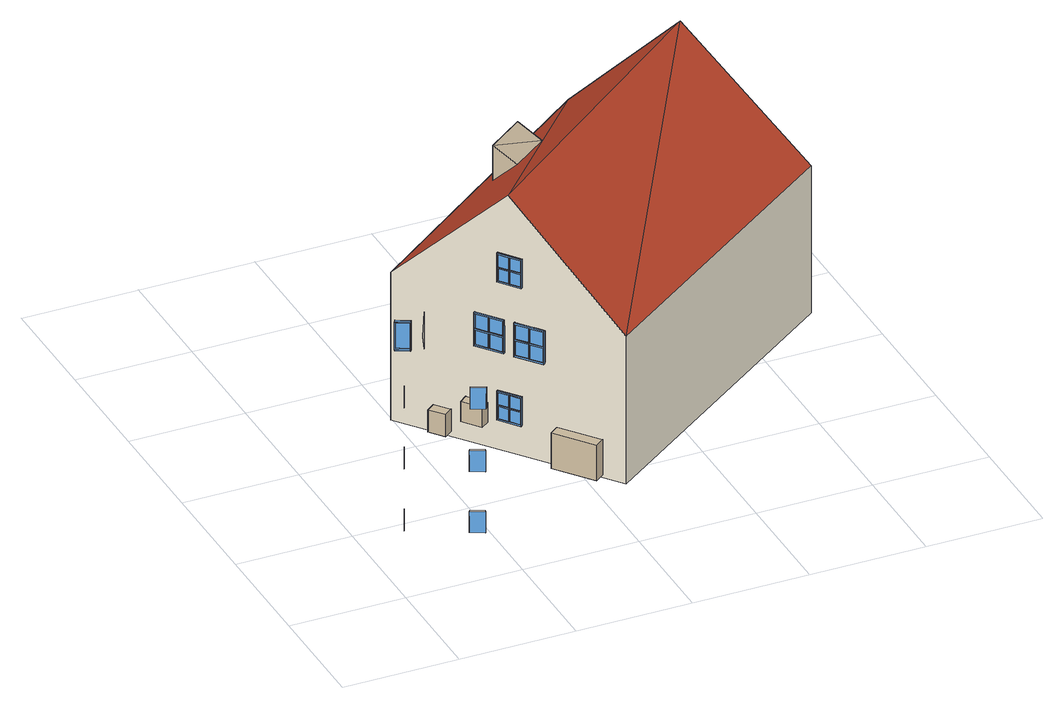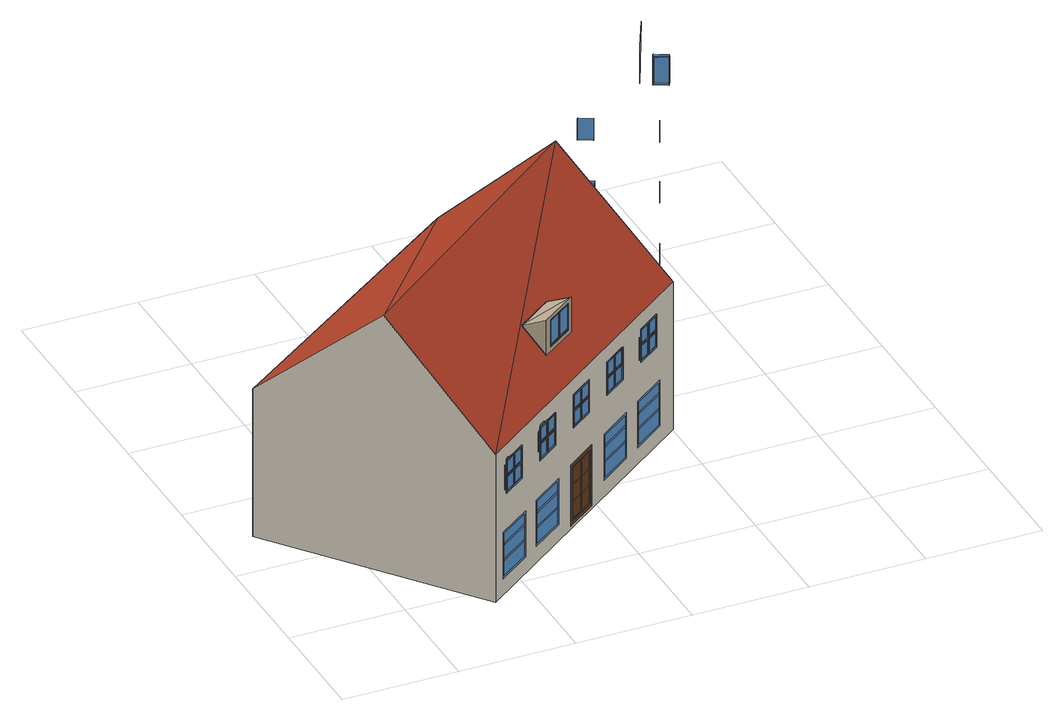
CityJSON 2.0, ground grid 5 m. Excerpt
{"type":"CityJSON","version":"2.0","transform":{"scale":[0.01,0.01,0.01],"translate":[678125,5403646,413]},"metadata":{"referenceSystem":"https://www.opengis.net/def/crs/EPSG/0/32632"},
"CityObjects":{
"building1":{"type":"Building","attributes":{"measuredHeight":13.29},"geometry":[{"type":"MultiSurface","lod":"3","boundaries":[[[0,1,2,3,4,5,6,7]],[[8,2,1,9]],[[10,4,3,11]],[[11,12,13,14,15,8,9,10]],[[14,15,16,17]],[[13,18,19,12]],[[6,5,20,21]],[[22,23,24,25],[17,16,19,18]],[[18,17,16,19]],[[26,24,23,27]],[[28,22,25,29]],[[30,31,26,27,28,29,20,21]],[[32,33,34,35]],[[36,37,38,39]],[[40,41,42,43]],[[11,3,2,8,15,12]],[[44,45,46]],[[15,12,19,16]],[[6,21,30,7]],[[27,23,22,28]],[[47,48,49,50]],[[51,52,53,54]],[[55,56,57,58]],[[50,49,59,60]],[[54,53,61,62]],[[48,63,59,49]],[[52,64,61,53]],[[65,51,54,62]],[[66,47,50,60]],[[58,57,67,68]],[[56,69,67,57]],[[70,55,58,68]],[[63,66,60,59]],[[64,65,62,61]],[[69,70,68,67]]],"semantics":{"surfaces":[{"type":"Window","frameMaterialClass":"Plastic","paneMaterialClass":"Glass","frameMaterialUncertainty":0.3},{"type":"WallSurface"},{"type":"WallSurface","klumMaterialClass":"Plaster","klumMaterialIndex":"I201","materialUncertainty":0.3},{"type":"Window","paneMaterialClass":"Glass"},{"type":"OuterCeilingSurface"},{"type":"OuterFloorSurface"}],"values":[0,0,0,0,0,0,0,0,0,0,0,0,1,1,1,0,2,0,0,0,1,1,1,3,3,4,4,5,5,3,4,5,1,1,1]}}]},
"building2":{"type":"Building","attributes":{"measuredHeight":11.74},"children":["building2-1","building2-2","building2-3","building2-4"],"geometry":[{"type":"MultiSurface","lod":"3","boundaries":[[[71,72,73],[74,75,76,77]],[[78,79,80]],[[72,80,79]],[[79,73,72]],[[81,82,78,80]],[[82,83,73,79,78]],[[83,84,71,73],[85,86,87,88],[89,90,91,92],[93,94,95,96],[97,98,99,100],[101,102,103,104],[105,106,107,108],[109,110,111,112],[113,114,115,116],[117,118,119,120],[121,122,123,124]],[[80,72,71,84,81],[125,126,127,128],[129,130,131,132],[133,134,135,136],[137,138,139,140]],[[141,142,143,144]],[[145,146,147,148]],[[148,147,142,141]],[[144,143,146,145]],[[121,124,123,122],[148,141,144,145]],[[147,146,143,142],[149,150,151,152],[153,154,155,156]],[[157,142,147,158]],[[159,146,143,160]],[[160,143,142,157]],[[158,147,146,159]],[[161,162,163,164]],[[164,163,165,166]],[[151,150,149,152],[167,168,169,170],[171,172,173,174],[175,176,177,178]],[[179,180,181,182]],[[183,184,185,186]],[[186,185,187,188]],[[188,187,189,190]],[[190,189,184,183]],[[191,192,180,179]],[[193,194,192,191]],[[182,181,194,193]],[[166,165,195,196]],[[196,195,162,161]],[[155,154,153,156],[197,198,199,200],[201,202,203,204],[205,206,207,208]],[[209,210,211,212]],[[212,211,213,214]],[[215,216,217,218]],[[219,220,221,222]],[[222,221,223,224]],[[218,217,225,226]],[[227,228,216,215]],[[214,213,229,230]],[[231,232,220,219]],[[224,223,232,231]],[[230,229,210,209]],[[226,225,228,227]],[[181,194,192,180]],[[162,163,165,195]],[[184,185,187,189]],[[174,192,194,171]],[[169,189,187,170]],[[170,187,185,167]],[[177,195,165,178]],[[178,165,163,175]],[[168,184,189,169]],[[172,181,180,173]],[[175,163,162,176]],[[167,185,184,168]],[[176,162,195,177]],[[173,180,192,174]],[[171,194,181,172]],[[232,220,221,223]],[[217,225,228,216]],[[213,229,210,211]],[[203,211,210,204]],[[205,225,217,206]],[[201,229,213,202]],[[202,213,211,203]],[[204,210,229,201]],[[208,228,225,205]],[[197,220,232,198]],[[206,217,216,207]],[[198,232,223,199]],[[200,221,220,197]],[[199,223,221,200]],[[207,216,228,208]],[[233,234,235,236]],[[237,238,239,240]],[[235,234,241,242]],[[239,238,233,236]],[[243,242,241,244]],[[100,99,98,97],[244,241,234,233,238,237,240,239,236,235,242,243]],[[245,246,247,248]],[[249,250,251,252]],[[247,246,253,254]],[[251,250,245,248]],[[255,254,253,256]],[[86,85,88,87],[256,253,246,245,250,249,252,251,248,247,254,255]],[[257,258,259,260]],[[261,262,263,264]],[[259,258,265,266]],[[263,262,257,260]],[[267,266,265,268]],[[91,90,89,92],[268,265,258,257,262,261,264,263,260,259,266,267]],[[269,270,271,272]],[[273,274,275,276]],[[271,270,277,278]],[[275,274,269,272]],[[279,278,277,280]],[[93,96,95,94],[280,277,270,269,274,273,276,275,272,271,278,279]],[[281,282,283,284]],[[282,285,286,287]],[[288,283,282,289]],[[290,291,292,293]],[[294,295,296,297]],[[293,292,287,286]],[[298,285,299,300]],[[301,302,303,304]],[[305,306,292,307]],[[308,287,309,310]],[[311,293,302,301]],[[312,291,313,314]],[[285,299,315,286]],[[316,294,297,317]],[[282,285,298,289]],[[309,287,292,306]],[[318,290,293,311]],[[319,315,299,320]],[[306,309,310,305]],[[321,303,302,322]],[[323,306,313,324]],[[325,315,286,326]],[[295,327,288,310,305,314,328,296]],[[326,286,285,298]],[[329,290,303,321]],[[283,282,287,309]],[[303,290,293,302]],[[310,309,283,288]],[[287,292,307,308]],[[307,292,291,312]],[[315,302,301,325]],[[304,303,290,318]],[[324,313,291,330]],[[327,316,294,295]],[[315,302,293,286]],[[290,291,312,318]],[[331,293,290,329]],[[330,291,292,332]],[[314,313,306,305]],[[332,292,306,323]],[[322,302,293,331]],[[333,285,286,334]],[[320,299,285,333]],[[317,316,129,130]],[[289,282,287,308]],[[335,287,282,281]],[[325,326,311,301]],[[300,299,315,325]],[[284,283,309,336]],[[293,286,326,311]],[[291,313,306,292]],[[334,286,315,319]],[[336,309,287,335]],[[337,327,288,289,298,300,325,301,304,318,312,314,328,338]],[[337,338,131,132]],[[316,327,337,132,129]],[[129,132,131,130],[320,333,334,319],[336,335,281,284],[324,330,332,323],[322,331,329,321]],[[312,318,311,326,298,289,308,307]],[[338,328,296,297,317,130,131]],[[305,307,308,310]],[[339,340,341,342]],[[340,343,344,345]],[[346,341,340,347]],[[348,349,350,351]],[[352,353,354,355]],[[351,350,345,344]],[[356,343,357,358]],[[359,360,361,362]],[[363,364,350,365]],[[366,345,367,368]],[[369,351,360,359]],[[370,349,371,372]],[[343,357,373,344]],[[374,352,355,375]],[[340,343,356,347]],[[367,345,350,364]],[[376,348,351,369]],[[377,373,357,378]],[[364,367,368,363]],[[379,361,360,380]],[[381,364,371,382]],[[383,373,344,384]],[[353,385,346,368,363,372,386,354]],[[384,344,343,356]],[[387,348,361,379]],[[341,340,345,367]],[[361,348,351,360]],[[368,367,341,346]],[[345,350,365,366]],[[365,350,349,370]],[[373,360,359,383]],[[362,361,348,376]],[[382,371,349,388]],[[385,374,352,353]],[[373,360,351,344]],[[348,349,370,376]],[[389,351,348,387]],[[388,349,350,390]],[[372,371,364,363]],[[390,350,364,381]],[[380,360,351,389]],[[391,343,344,392]],[[378,357,343,391]],[[375,374,133,134]],[[347,340,345,366]],[[393,345,340,339]],[[383,384,369,359]],[[358,357,373,383]],[[342,341,367,394]],[[351,344,384,369]],[[349,371,364,350]],[[392,344,373,377]],[[394,367,345,393]],[[395,385,346,347,356,358,383,359,362,376,370,372,386,396]],[[395,396,135,136]],[[374,385,395,136,133]],[[133,136,135,134],[378,391,392,377],[394,393,339,342],[382,388,390,381],[380,389,387,379]],[[370,376,369,384,356,347,366,365]],[[396,386,354,355,375,134,135]],[[363,365,366,368]],[[397,398,399,400]],[[398,401,402,403]],[[404,399,398,405]],[[406,407,408,409]],[[410,411,412,413]],[[409,408,403,402]],[[414,401,415,416]],[[417,418,419,420]],[[421,422,408,423]],[[424,403,425,426]],[[427,409,418,417]],[[428,407,429,430]],[[401,415,431,402]],[[432,410,413,433]],[[398,401,414,405]],[[425,403,408,422]],[[434,406,409,427]],[[435,431,415,436]],[[422,425,426,421]],[[437,419,418,438]],[[439,422,429,440]],[[441,431,402,442]],[[411,443,404,426,421,430,444,412]],[[442,402,401,414]],[[445,406,419,437]],[[399,398,403,425]],[[419,406,409,418]],[[426,425,399,404]],[[403,408,423,424]],[[423,408,407,428]],[[431,418,417,441]],[[420,419,406,434]],[[440,429,407,446]],[[443,432,410,411]],[[431,418,409,402]],[[406,407,428,434]],[[447,409,406,445]],[[446,407,408,448]],[[430,429,422,421]],[[448,408,422,439]],[[438,418,409,447]],[[449,401,402,450]],[[436,415,401,449]],[[433,432,128,125]],[[405,398,403,424]],[[451,403,398,397]],[[441,442,427,417]],[[416,415,431,441]],[[400,399,425,452]],[[409,402,442,427]],[[407,429,422,408]],[[450,402,431,435]],[[452,425,403,451]],[[453,443,404,405,414,416,441,417,420,434,428,430,444,454]],[[453,454,126,127]],[[432,443,453,127,128]],[[128,127,126,125],[436,449,450,435],[452,451,397,400],[440,446,448,439],[438,447,445,437]],[[428,434,427,442,414,405,424,423]],[[454,444,412,413,433,125,126]],[[421,423,424,426]],[[455,456,457,458]],[[456,459,460,461]],[[462,457,456,463]],[[464,465,466,467]],[[468,469,470,471]],[[467,466,461,460]],[[472,459,473,474]],[[475,476,477,478]],[[479,480,466,481]],[[482,461,483,484]],[[485,467,476,475]],[[486,465,487,488]],[[459,473,489,460]],[[490,468,471,491]],[[456,459,472,463]],[[483,461,466,480]],[[492,464,467,485]],[[493,489,473,494]],[[480,483,484,479]],[[495,477,476,496]],[[497,480,487,498]],[[499,489,460,500]],[[469,501,462,484,479,488,502,470]],[[500,460,459,472]],[[503,464,477,495]],[[457,456,461,483]],[[477,464,467,476]],[[484,483,457,462]],[[461,466,481,482]],[[481,466,465,486]],[[489,476,475,499]],[[478,477,464,492]],[[498,487,465,504]],[[501,490,468,469]],[[489,476,467,460]],[[464,465,486,492]],[[505,467,464,503]],[[504,465,466,506]],[[488,487,480,479]],[[506,466,480,497]],[[496,476,467,505]],[[507,459,460,508]],[[494,473,459,507]],[[491,490,139,140]],[[463,456,461,482]],[[509,461,456,455]],[[499,500,485,475]],[[474,473,489,499]],[[458,457,483,510]],[[467,460,500,485]],[[465,487,480,466]],[[508,460,489,493]],[[510,483,461,509]],[[511,501,462,463,472,474,499,475,478,492,486,488,502,512]],[[511,512,137,138]],[[490,501,511,138,139]],[[139,138,137,140],[494,507,508,493],[510,509,455,458],[498,504,506,497],[496,505,503,495]],[[486,492,485,500,472,463,482,481]],[[512,502,470,471,491,140,137]],[[479,481,482,484]],[[513,514,515,516]],[[517,518,519,520]],[[521,522,523,524]],[[525,526,527,528]],[[529,530,531,532]],[[533,515,514,534]],[[514,522,520,519]],[[535,536,518,537]],[[538,517,526,525]],[[539,540,541,542]],[[543,519,544,545]],[[546,540,518,517]],[[547,520,548,549]],[[550,551,533,534,521,524,552,525,528,553,539,542,554,555]],[[556,519,514,513]],[[540,541,536,518]],[[115,114,113,116],[557,558,547,549],[559,556,513,516],[560,561,562,563],[564,565,566,567]],[[539,553,538,568,521,534,543,537]],[[555,554,531,532,569,116,113]],[[559,544,519,556]],[[535,537,543,545]],[[524,523,548,552]],[[534,514,519,543]],[[570,551,550,114,115]],[[517,520,568,538]],[[552,568,538,525]],[[569,570,115,116]],[[516,515,544,559]],[[550,555,113,114]],[[545,544,515,533]],[[519,518,537,543]],[[548,526,525,552]],[[522,523,548,520]],[[549,548,523,557]],[[537,518,540,539]],[[553,546,517,538]],[[536,544,545,535]],[[568,520,522,521]],[[552,548,520,568]],[[570,529,532,569]],[[567,527,526,564]],[[566,546,527,567]],[[515,514,519,544]],[[514,522,521,534]],[[530,551,533,545,535,542,554,531]],[[544,519,518,536]],[[563,536,541,560]],[[527,546,517,526]],[[560,541,540,561]],[[562,518,536,563]],[[551,570,529,530]],[[561,540,518,562]],[[565,517,546,566]],[[558,522,520,547]],[[546,540,539,553]],[[564,526,517,565]],[[557,523,522,558]],[[548,526,517,520]],[[542,541,536,535]],[[528,527,546,553]],[[571,572,573,574]],[[575,576,577,578]],[[579,580,581,582]],[[583,584,585,586]],[[587,588,589,590]],[[591,573,572,592]],[[572,580,578,577]],[[593,594,576,595]],[[596,575,584,583]],[[597,598,599,600]],[[601,577,602,603]],[[604,598,576,575]],[[605,578,606,607]],[[608,609,591,592,579,582,610,583,586,611,597,600,612,613]],[[614,577,572,571]],[[598,599,594,576]],[[117,120,119,118],[615,616,605,607],[617,614,571,574],[618,619,620,621],[622,623,624,625]],[[597,611,596,626,579,592,601,595]],[[613,612,589,590,627,118,119]],[[617,602,577,614]],[[593,595,601,603]],[[582,581,606,610]],[[592,572,577,601]],[[628,609,608,120,117]],[[575,578,626,596]],[[610,626,596,583]],[[627,628,117,118]],[[574,573,602,617]],[[608,613,119,120]],[[603,602,573,591]],[[577,576,595,601]],[[606,584,583,610]],[[580,581,606,578]],[[607,606,581,615]],[[595,576,598,597]],[[611,604,575,596]],[[594,602,603,593]],[[626,578,580,579]],[[610,606,578,626]],[[628,587,590,627]],[[625,585,584,622]],[[624,604,585,625]],[[573,572,577,602]],[[572,580,579,592]],[[588,609,591,603,593,600,612,589]],[[602,577,576,594]],[[621,594,599,618]],[[585,604,575,584]],[[618,599,598,619]],[[620,576,594,621]],[[609,628,587,588]],[[619,598,576,620]],[[623,575,604,624]],[[616,580,578,605]],[[604,598,597,611]],[[622,584,575,623]],[[615,581,580,616]],[[606,584,575,578]],[[600,599,594,593]],[[586,585,604,611]],[[629,630,631,632]],[[633,634,635,636]],[[637,638,639,640]],[[641,642,643,644]],[[645,646,647,648]],[[649,631,630,650]],[[630,638,636,635]],[[651,652,634,653]],[[654,633,642,641]],[[655,656,657,658]],[[659,635,660,661]],[[662,656,634,633]],[[663,636,664,665]],[[666,667,649,650,637,640,668,641,644,669,655,658,670,671]],[[672,635,630,629]],[[656,657,652,634]],[[112,111,110,109],[673,674,663,665],[675,672,629,632],[676,677,678,679],[680,681,682,683]],[[655,669,654,684,637,650,659,653]],[[671,670,647,648,685,109,110]],[[675,660,635,672]],[[651,653,659,661]],[[640,639,664,668]],[[650,630,635,659]],[[686,667,666,111,112]],[[633,636,684,654]],[[668,684,654,641]],[[685,686,112,109]],[[632,631,660,675]],[[666,671,110,111]],[[661,660,631,649]],[[635,634,653,659]],[[664,642,641,668]],[[638,639,664,636]],[[665,664,639,673]],[[653,634,656,655]],[[669,662,633,654]],[[652,660,661,651]],[[684,636,638,637]],[[668,664,636,684]],[[686,645,648,685]],[[683,643,642,680]],[[682,662,643,683]],[[631,630,635,660]],[[630,638,637,650]],[[646,667,649,661,651,658,670,647]],[[660,635,634,652]],[[679,652,657,676]],[[643,662,633,642]],[[676,657,656,677]],[[678,634,652,679]],[[667,686,645,646]],[[677,656,634,678]],[[681,633,662,682]],[[674,638,636,663]],[[662,656,655,669]],[[680,642,633,681]],[[673,639,638,674]],[[664,642,633,636]],[[658,657,652,651]],[[644,643,662,669]],[[687,688,689,690]],[[691,692,693,694]],[[695,696,697,698]],[[699,700,701,702]],[[703,704,705,706]],[[707,689,688,708]],[[688,696,694,693]],[[709,710,692,711]],[[712,691,700,699]],[[713,714,715,716]],[[717,693,718,719]],[[720,714,692,691]],[[721,694,722,723]],[[724,725,707,708,695,698,726,699,702,727,713,716,728,729]],[[730,693,688,687]],[[714,715,710,692]],[[104,103,102,101],[731,732,721,723],[733,730,687,690],[734,735,736,737],[738,739,740,741]],[[713,727,712,742,695,708,717,711]],[[729,728,705,706,743,101,102]],[[733,718,693,730]],[[709,711,717,719]],[[698,697,722,726]],[[708,688,693,717]],[[744,725,724,103,104]],[[691,694,742,712]],[[726,742,712,699]],[[743,744,104,101]],[[690,689,718,733]],[[724,729,102,103]],[[719,718,689,707]],[[693,692,711,717]],[[722,700,699,726]],[[696,697,722,694]],[[723,722,697,731]],[[711,692,714,713]],[[727,720,691,712]],[[710,718,719,709]],[[742,694,696,695]],[[726,722,694,742]],[[744,703,706,743]],[[741,701,700,738]],[[740,720,701,741]],[[689,688,693,718]],[[688,696,695,708]],[[704,725,707,719,709,716,728,705]],[[718,693,692,710]],[[737,710,715,734]],[[701,720,691,700]],[[734,715,714,735]],[[736,692,710,737]],[[725,744,703,704]],[[735,714,692,736]],[[739,691,720,740]],[[732,696,694,721]],[[720,714,713,727]],[[738,700,691,739]],[[731,697,696,732]],[[722,700,691,694]],[[716,715,710,709]],[[702,701,720,727]],[[745,746,747,748]],[[749,750,751,752]],[[753,754,755,756]],[[757,758,759,760]],[[761,762,763,764]],[[765,747,746,766]],[[746,754,752,751]],[[767,768,750,769]],[[770,749,758,757]],[[771,772,773,774]],[[775,751,776,777]],[[778,772,750,749]],[[779,752,780,781]],[[782,783,765,766,753,756,784,757,760,785,771,774,786,787]],[[788,751,746,745]],[[772,773,768,750]],[[108,107,106,105],[789,790,779,781],[791,788,745,748],[792,793,794,795],[796,797,798,799]],[[771,785,770,800,753,766,775,769]],[[787,786,763,764,801,105,106]],[[791,776,751,788]],[[767,769,775,777]],[[756,755,780,784]],[[766,746,751,775]],[[802,783,782,107,108]],[[749,752,800,770]],[[784,800,770,757]],[[801,802,108,105]],[[748,747,776,791]],[[782,787,106,107]],[[777,776,747,765]],[[751,750,769,775]],[[780,758,757,784]],[[754,755,780,752]],[[781,780,755,789]],[[769,750,772,771]],[[785,778,749,770]],[[768,776,777,767]],[[800,752,754,753]],[[784,780,752,800]],[[802,761,764,801]],[[799,759,758,796]],[[798,778,759,799]],[[747,746,751,776]],[[746,754,753,766]],[[762,783,765,777,767,774,786,763]],[[776,751,750,768]],[[795,768,773,792]],[[759,778,749,758]],[[792,773,772,793]],[[794,750,768,795]],[[783,802,761,762]],[[793,772,750,794]],[[797,749,778,798]],[[790,754,752,779]],[[778,772,771,785]],[[796,758,749,797]],[[789,755,754,790]],[[780,758,749,752]],[[774,773,768,767]],[[760,759,778,785]],[[803,804,805,806]],[[807,808,809,810]],[[811,812,813,814]],[[815,816,817,818],[819,812,813,820]],[[821,815,818,822]],[[822,810,823,821]],[[824,817,816,825]],[[822,818,817,824]],[[812,813,820,819]],[[810,809,826,823]],[[827,828,829,830]],[[831,832,833,834]],[[835,836,837,838],[824,825,821,823,839,807,810,822]],[[840,841,842,843,803,804]],[[839,844,808,807]],[[823,826,844,839]],[[845,838,835,846]],[[838,845,847,837]],[[834,833,805,804]],[[848,849,828,827]],[[850,851,841,840]],[[831,803,806,832]],[[849,852,851,853]],[[827,830,854,848],[855,856,811,814]],[[843,842,853,857]],[[856,819,812,811]],[[853,851,850,857]],[[852,849,848,854]],[[830,829,852,854]],[[833,832,806,805]],[[819,856,855,820]],[[840,804,834,831,803,843,857,850]],[[808,844,826,809],[832,806,805,833]],[[825,816,815,821]],[[820,855,814,813]],[[84,83,82,81]]],"semantics":{"surfaces":[{"type":"RoofSurface","klumMaterialClass":"Ceramic","klumMaterialIndex":"D201","materialUncertainty":0.3},{"type":"WallSurface"},{"type":"WallSurface","klumMaterialClass":"Plaster","klumMaterialIndex":"I203","materialUncertainty":0.3},{"type":"Door","frameMaterialClass":"Plastic","paneMaterialClass":"Glass","frameMaterialUncertainty":0.5},{"type":"Window","frameMaterialClass":"Plastic","paneMaterialClass":"Glass","frameMaterialUncertainty":0.3},{"type":"Window","@cityeditor:layer":"Unclassified.LoD3","frameMaterialClass":"Plastic","paneMaterialClass":"Glass","frameMaterialUncertainty":0.3},{"type":"GroundSurface"}],"values":[0,0,0,0,1,1,2,2,3,3,3,3,3,3,3,3,3,3,3,3,3,3,3,3,3,3,3,3,3,3,3,3,3,3,3,3,3,3,3,3,3,3,3,3,3,3,3,3,3,3,3,3,3,3,3,3,3,3,3,3,3,3,3,3,3,3,3,3,3,3,3,3,3,3,4,4,4,4,4,4,4,4,4,4,4,4,4,4,4,4,4,4,4,4,4,4,4,4,4,4,4,4,4,4,4,4,4,4,4,4,4,4,4,4,4,4,4,4,4,4,4,4,4,4,4,4,4,4,4,4,4,4,4,4,4,4,4,4,4,4,4,4,4,4,4,4,4,4,4,4,4,4,4,4,4,4,4,4,4,4,4,4,4,4,4,4,4,4,4,4,4,4,4,4,4,4,4,4,4,4,4,4,4,4,4,4,4,4,4,4,4,4,4,4,4,4,4,4,4,4,4,4,4,4,4,4,4,4,4,4,4,4,4,4,4,4,4,4,4,4,4,4,4,4,4,4,4,4,4,4,4,4,4,4,4,4,4,4,4,4,4,4,4,4,4,4,4,4,4,4,4,4,4,4,4,4,4,4,4,4,4,4,4,4,4,4,4,4,4,4,4,4,4,4,4,4,4,4,4,4,4,4,4,4,4,4,4,4,4,4,4,4,4,4,4,4,4,4,4,4,4,4,4,4,4,4,4,4,4,4,4,4,4,4,4,4,4,4,4,4,4,4,4,4,4,4,4,4,4,4,4,4,4,4,4,4,4,4,4,4,4,4,4,4,4,4,4,4,4,4,4,4,4,4,4,4,4,4,4,4,4,4,4,4,4,4,4,4,4,4,4,4,4,4,4,4,4,4,4,4,4,4,4,4,4,4,4,4,4,4,4,4,4,4,4,4,4,4,4,4,4,4,4,4,4,4,4,4,4,4,4,4,4,4,4,4,4,4,4,4,4,4,4,4,4,4,4,4,4,4,4,4,4,4,4,4,4,4,4,4,4,4,4,4,4,4,4,4,4,4,4,4,4,4,4,4,4,4,4,4,4,4,4,4,4,4,4,4,4,4,4,4,4,4,4,4,4,4,4,4,4,4,4,4,4,4,4,4,4,4,4,4,4,4,4,4,4,4,4,4,4,4,4,4,4,4,4,4,4,4,4,4,4,4,4,4,4,4,4,4,4,4,4,4,4,4,4,4,4,4,4,4,4,4,4,4,4,4,4,4,4,4,4,4,4,4,4,4,4,4,4,4,4,4,4,4,4,4,4,4,4,4,4,4,4,4,4,4,4,4,4,4,4,4,4,4,4,4,4,4,4,4,4,4,4,4,4,4,4,4,4,4,4,4,4,4,4,4,4,4,4,4,4,4,4,4,4,4,4,4,4,4,4,4,4,4,4,4,4,4,4,4,4,4,4,4,4,4,4,4,4,4,4,4,4,4,4,4,5,5,5,5,5,5,5,5,5,5,5,5,5,5,5,5,5,5,5,5,5,5,5,5,5,5,5,5,5,5,5,5,5,5,5,6]}}]},
"building2-1":{"type":"BuildingInstallation","attributes":{"materialClass":"Plastic","relationToConstruction":"outside"},"parents":["building2"],"geometry":[{"type":"MultiSurface","lod":"3","boundaries":[[[858,859,860,861]],[[862,863,864,865]],[[859,858,863,862]],[[860,859,862,865]],[[861,860,865,864]],[[858,861,864,863]]]}]},
"building2-2":{"type":"BuildingInstallation","attributes":{"materialClass":"Plastic","relationToConstruction":"outside"},"parents":["building2"],"geometry":[{"type":"MultiSurface","lod":"3","boundaries":[[[866,867,868,869]],[[870,871,872,873]],[[867,866,871,870]],[[868,867,870,873]],[[869,868,873,872]],[[866,869,872,871]]]}]},
"building2-3":{"type":"BuildingInstallation","attributes":{"materialClass":"Metal","materialUncertainty":0.5,"relationToConstruction":"outside"},"parents":["building2"],"geometry":[{"type":"MultiSurface","lod":"3","boundaries":[[[874,875,876,877]],[[878,879,880,881]],[[875,874,879,878]],[[876,875,878,881]],[[877,876,881,880]],[[874,877,880,879]]]}]},
"building2-4":{"type":"BuildingInstallation","attributes":{"relationToConstruction":"outside"},"parents":["building2"],"geometry":[{"type":"MultiSurface","lod":"3","boundaries":[[[75,74,77,76]],[[882,836,837,847]],[[836,882,846,835]],[[75,883,76]],[[884,74,77]],[[883,884,77,76],[835,838,837,836]],[[883,74,884]],[[74,883,75]],[[846,882,847,845],[841,851,852,829,828,849,853,842]]]}]}
},
"vertices":[
[83,283,1039],[83,283,1043],[138,256,1043],[138,256,1170],[83,283,1170],[83,283,1174],[140,254,1174],[140,254,1039],[139,258,1043],[84,286,1043],[84,286,1170],[139,258,1170],[139,258,1165],[86,285,1165],[86,285,1049],[139,258,1049],[141,263,1049],[88,289,1049],[88,289,1165],[141,263,1165],[88,292,1174],[145,263,1174],[142,262,1170],[142,262,1043],[87,290,1043],[87,290,1170],[88,292,1043],[143,264,1043],[143,264,1170],[88,292,1170],[145,263,1039],[88,292,1039],[121,275,873],[121,275,777],[118,268,777],[118,268,873],[121,275,310],[121,275,214],[118,268,214],[118,268,310],[121,275,594],[121,275,498],[118,268,498],[118,268,594],[191,240,1214],[107,74,1214],[191,240,1044],[348,161,214],[348,161,310],[344,154,310],[344,154,214],[348,161,493],[348,161,589],[344,154,589],[344,154,493],[351,159,780],[351,159,876],[348,152,876],[348,152,780],[400,125,310],[400,125,214],[400,125,589],[400,125,493],[403,133,310],[403,133,589],[403,133,493],[403,133,214],[403,124,876],[403,124,780],[407,131,876],[407,131,780],
[495,1219,765],[813,812,1264],[1657,2093,765],[1301,1563,968],[1140,1442,968],[1075,1531,862],[1236,1650,863],[2313,1254,765],[1959,1707,1264],[1131,406,765],[1131,406,90],[2313,1254,90],[1657,2093,90],[495,1219,90],[1245,1783,165],[1391,1893,165],[1391,1893,376],[1245,1783,376],[1461,1946,376],[1461,1946,165],[1607,2056,165],[1607,2056,376],[948,1560,165],[948,1560,376],[802,1449,376],[802,1449,165],[728,1394,376],[582,1284,376],[582,1284,165],[728,1394,165],[1585,2039,540],[1585,2039,692],[1482,1962,692],[1482,1962,540],[1365,1874,540],[1365,1874,692],[1263,1796,692],[1263,1796,540],[1145,1708,540],[1145,1708,692],[1043,1631,692],[1043,1631,540],[926,1543,692],[823,1466,692],[823,1466,540],[926,1543,540],[603,1300,540],[706,1378,540],[706,1378,692],[603,1300,692],[1165,1723,103],[1165,1723,383],[1027,1619,383],[1027,1619,103],[719,932,533],[719,932,686],[800,829,686],[800,829,533],[909,690,533],[828,793,533],[828,793,687],[909,690,687],[848,767,853],[781,853,853],[781,853,986],[848,767,986],[781,853,355],[848,767,355],[848,767,222],[781,853,222],[1038,1628,366],[1039,1627,366],[1039,1627,120],[1038,1628,120],[1153,1714,120],[1154,1713,120],[1154,1713,366],[1153,1714,366],[1098,1671,361],[1098,1671,125],[1151,1711,125],[1151,1711,361],[1042,1629,361],[1042,1629,125],[1095,1669,125],[1095,1669,361],[1043,1621,366],[1158,1708,366],[1158,1708,120],[1043,1621,120],[1150,1707,202],[1149,1708,202],[1149,1708,128],[1150,1707,128],[1101,1672,128],[1102,1671,128],[1101,1673,284],[1148,1709,284],[1148,1709,358],[1101,1673,358],[1148,1709,206],[1148,1709,280],[1101,1673,280],[1101,1673,206],[1148,1709,128],[1148,1709,202],[1101,1673,202],[1101,1673,128],[1102,1671,280],[1101,1672,280],[1149,1708,280],[1150,1707,280],[1150,1707,284],[1149,1708,284],[1101,1672,284],[1102,1671,284],[1101,1672,358],[1102,1671,358],[1149,1708,358],[1150,1707,358],[1102,1671,206],[1101,1672,206],[1150,1707,206],[1149,1708,206],[1101,1672,202],[1102,1671,202],[1045,1631,284],[1092,1667,284],[1092,1667,358],[1045,1631,358],[1092,1667,206],[1092,1667,280],[1045,1631,280],[1045,1631,206],[1092,1667,128],[1092,1667,202],[1045,1631,202],[1045,1631,128],[1047,1629,206],[1045,1630,206],[1045,1630,280],[1047,1629,280],[1093,1666,280],[1094,1665,280],[1047,1629,202],[1045,1630,202],[1093,1666,202],[1094,1665,202],[1047,1629,284],[1045,1630,284],[1045,1630,358],[1047,1629,358],[1093,1666,358],[1094,1665,358],[1093,1666,128],[1094,1665,128],[1047,1629,128],[1045,1630,128],[1093,1666,206],[1094,1665,206],[1094,1665,284],[1093,1666,284],[590,1290,253],[590,1290,311],[720,1388,311],[720,1388,253],[590,1290,175],[590,1290,242],[720,1388,242],[720,1388,175],[590,1290,322],[720,1388,322],[720,1388,366],[590,1290,366],[1253,1789,253],[1253,1789,311],[1383,1887,311],[1383,1887,253],[1253,1789,175],[1253,1789,242],[1383,1887,242],[1383,1887,175],[1253,1789,322],[1383,1887,322],[1383,1887,366],[1253,1789,366],[1469,1952,253],[1469,1952,311],[1599,2050,311],[1599,2050,253],[1469,1952,175],[1469,1952,242],[1599,2050,242],[1599,2050,175],[1469,1952,322],[1599,2050,322],[1599,2050,366],[1469,1952,366],[810,1455,253],[810,1455,311],[940,1554,311],[940,1554,253],[810,1455,175],[810,1455,242],[940,1554,242],[940,1554,175],[810,1455,322],[940,1554,322],[940,1554,366],[810,1455,366],[907,693,607],[910,695,607],[910,695,540],[907,693,540],[910,695,613],[873,743,613],[873,743,607],[914,698,540],[914,698,607],[834,793,613],[834,793,607],[871,746,607],[871,746,613],[920,698,533],[920,698,539],[839,801,539],[839,801,533],[914,698,613],[910,695,680],[914,698,680],[874,748,680],[871,746,680],[834,793,680],[837,796,680],[874,748,540],[871,746,540],[874,748,607],[877,746,607],[873,743,540],[877,746,540],[874,748,613],[837,796,607],[834,793,540],[837,796,540],[873,743,680],[916,695,533],[835,799,533],[837,796,613],[870,740,680],[907,693,680],[830,790,680],[868,743,680],[868,743,540],[830,790,540],[877,746,680],[877,746,613],[916,695,540],[835,799,540],[830,790,613],[830,790,607],[868,743,613],[868,743,607],[907,693,613],[870,740,613],[870,740,607],[870,740,540],[916,695,687],[835,799,687],[847,770,917],[850,772,917],[850,772,859],[847,770,859],[850,772,922],[819,812,922],[819,812,917],[854,775,859],[854,775,917],[787,853,922],[787,853,917],[817,814,917],[817,814,922],[859,776,853],[859,776,858],[792,861,858],[792,861,853],[854,775,922],[850,772,980],[854,775,980],[821,817,980],[817,814,980],[787,853,980],[790,856,980],[821,817,859],[817,814,859],[821,817,917],[823,814,917],[819,812,859],[823,814,859],[821,817,922],[790,856,917],[787,853,859],[790,856,859],[819,812,980],[855,773,853],[788,858,853],[790,856,922],[816,809,980],[847,770,980],[783,851,980],[814,811,980],[814,811,859],[783,851,859],[823,814,980],[823,814,922],[855,773,859],[788,858,859],[783,851,922],[783,851,917],[814,811,922],[814,811,917],[847,770,922],[816,809,922],[816,809,917],[816,809,859],[855,773,986],[788,858,986],[798,832,606],[801,835,606],[801,835,539],[798,832,539],[801,835,613],[764,882,613],[764,882,606],[805,837,539],[805,837,606],[725,932,613],[725,932,606],[762,885,606],[762,885,613],[811,838,533],[811,838,538],[730,941,538],[730,941,533],[805,837,613],[801,835,680],[805,837,680],[765,888,680],[762,885,680],[725,932,680],[728,935,680],[765,888,539],[762,885,539],[765,888,606],[768,885,606],[764,882,539],[768,885,539],[765,888,613],[728,935,606],[725,932,539],[728,935,539],[764,882,680],[807,835,533],[726,938,533],[728,935,613],[761,879,680],[798,832,680],[721,929,680],[758,882,680],[758,882,539],[721,929,539],[768,885,680],[768,885,613],[807,835,539],[726,938,539],[721,929,613],[721,929,606],[758,882,613],[758,882,606],[798,832,613],[761,879,613],[761,879,606],[761,879,539],[807,835,686],[726,938,686],[847,770,286],[850,772,286],[850,772,228],[847,770,228],[850,772,291],[819,812,291],[819,812,286],[854,775,228],[854,775,286],[787,853,291],[787,853,286],[817,814,286],[817,814,291],[859,776,222],[859,776,227],[792,861,227],[792,861,222],[854,775,291],[850,772,349],[854,775,349],[821,817,349],[817,814,349],[787,853,349],[790,856,349],[821,817,228],[817,814,228],[821,817,286],[823,814,286],[819,812,228],[823,814,228],[821,817,291],[790,856,286],[787,853,228],[790,856,228],[819,812,349],[855,773,222],[788,858,222],[790,856,291],[816,809,349],[847,770,349],[783,851,349],[814,811,349],[814,811,228],[783,851,228],[823,814,349],[823,814,291],[855,773,228],[788,858,228],[783,851,291],[783,851,286],[814,811,291],[814,811,286],[847,770,291],[816,809,291],[816,809,286],[816,809,228],[855,773,355],[788,858,355],[826,1468,613],[829,1464,613],[829,1464,547],[826,1468,547],[878,1502,620],[878,1502,613],[876,1500,613],[876,1500,620],[831,1461,620],[829,1464,620],[829,1464,686],[831,1461,686],[881,1498,686],[878,1502,686],[926,1537,686],[928,1534,686],[831,1455,540],[831,1455,546],[934,1532,546],[934,1532,540],[831,1461,547],[831,1461,613],[881,1498,547],[878,1502,547],[881,1498,613],[881,1498,620],[928,1534,613],[926,1537,613],[926,1537,547],[928,1534,547],[878,1496,613],[876,1500,547],[878,1496,547],[926,1537,620],[873,1503,620],[876,1500,686],[873,1503,686],[829,1459,692],[829,1459,547],[878,1496,686],[928,1534,620],[931,1536,547],[931,1536,692],[873,1503,613],[826,1468,686],[826,1468,620],[873,1503,547],[923,1541,547],[923,1541,613],[876,1505,613],[876,1505,547],[876,1505,686],[876,1505,620],[923,1541,620],[923,1541,686],[878,1496,620],[931,1536,540],[829,1459,540],[606,1302,613],[609,1299,613],[609,1299,547],[606,1302,547],[659,1336,620],[659,1336,613],[656,1334,613],[656,1334,620],[611,1295,620],[609,1299,620],[609,1299,686],[611,1295,686],[661,1333,686],[659,1336,686],[706,1372,686],[709,1368,686],[612,1289,540],[612,1289,546],[714,1367,546],[714,1367,540],[611,1295,547],[611,1295,613],[661,1333,547],[659,1336,547],[661,1333,613],[661,1333,620],[709,1368,613],[706,1372,613],[706,1372,547],[709,1368,547],[659,1331,613],[656,1334,547],[659,1331,547],[706,1372,620],[653,1338,620],[656,1334,686],[653,1338,686],[609,1293,692],[609,1293,547],[659,1331,686],[709,1368,620],[711,1370,547],[711,1370,692],[653,1338,613],[606,1302,686],[606,1302,620],[653,1338,547],[703,1375,547],[703,1375,613],[656,1340,613],[656,1340,547],[656,1340,686],[656,1340,620],[703,1375,620],[703,1375,686],[659,1331,620],[711,1370,540],[609,1293,540],[1046,1633,613],[1048,1629,613],[1048,1629,547],[1046,1633,547],[1098,1667,620],[1098,1667,613],[1095,1665,613],[1095,1665,620],[1051,1626,620],[1048,1629,620],[1048,1629,686],[1051,1626,686],[1101,1664,686],[1098,1667,686],[1145,1703,686],[1148,1699,686],[1051,1620,540],[1051,1620,546],[1154,1697,546],[1154,1697,540],[1051,1626,547],[1051,1626,613],[1101,1664,547],[1098,1667,547],[1101,1664,613],[1101,1664,620],[1148,1699,613],[1145,1703,613],[1145,1703,547],[1148,1699,547],[1098,1662,613],[1095,1665,547],[1098,1662,547],[1145,1703,620],[1093,1669,620],[1095,1665,686],[1093,1669,686],[1048,1624,692],[1048,1624,547],[1098,1662,686],[1148,1699,620],[1151,1701,547],[1151,1701,692],[1093,1669,613],[1046,1633,686],[1046,1633,620],[1093,1669,547],[1143,1706,547],[1143,1706,613],[1096,1671,613],[1096,1671,547],[1096,1671,686],[1096,1671,620],[1143,1706,620],[1143,1706,686],[1098,1662,620],[1151,1701,540],[1048,1624,540],[1485,1964,613],[1488,1960,613],[1488,1960,547],[1485,1964,547],[1538,1998,620],[1538,1998,613],[1535,1996,613],[1535,1996,620],[1490,1957,620],[1488,1960,620],[1488,1960,686],[1490,1957,686],[1540,1994,686],[1538,1998,686],[1585,2033,686],[1588,2030,686],[1490,1951,540],[1490,1951,546],[1593,2028,546],[1593,2028,540],[1490,1957,547],[1490,1957,613],[1540,1994,547],[1538,1998,547],[1540,1994,613],[1540,1994,620],[1588,2030,613],[1585,2033,613],[1585,2033,547],[1588,2030,547],[1538,1992,613],[1535,1996,547],[1538,1992,547],[1585,2033,620],[1532,1999,620],[1535,1996,686],[1532,1999,686],[1488,1955,692],[1488,1955,547],[1538,1992,686],[1588,2030,620],[1590,2032,547],[1590,2032,692],[1532,1999,613],[1485,1964,686],[1485,1964,620],[1532,1999,547],[1582,2037,547],[1582,2037,613],[1535,2001,613],[1535,2001,547],[1535,2001,686],[1535,2001,620],[1582,2037,620],[1582,2037,686],[1538,1992,620],[1590,2032,540],[1488,1955,540],[1265,1798,613],[1268,1795,613],[1268,1795,547],[1265,1798,547],[1318,1833,620],[1318,1833,613],[1315,1830,613],[1315,1830,620],[1271,1791,620],[1268,1795,620],[1268,1795,686],[1271,1791,686],[1321,1829,686],[1318,1833,686],[1365,1868,686],[1368,1864,686],[1271,1786,540],[1271,1786,546],[1373,1863,546],[1373,1863,540],[1271,1791,547],[1271,1791,613],[1321,1829,547],[1318,1833,547],[1321,1829,613],[1321,1829,620],[1368,1864,613],[1365,1868,613],[1365,1868,547],[1368,1864,547],[1318,1827,613],[1315,1830,547],[1318,1827,547],[1365,1868,620],[1313,1834,620],[1315,1830,686],[1313,1834,686],[1268,1789,692],[1268,1789,547],[1318,1827,686],[1368,1864,620],[1370,1867,547],[1370,1867,692],[1313,1834,613],[1265,1798,686],[1265,1798,620],[1313,1834,547],[1362,1871,547],[1362,1871,613],[1315,1836,613],[1315,1836,547],[1315,1836,686],[1315,1836,620],[1362,1871,620],[1362,1871,686],[1318,1827,620],[1370,1867,540],[1268,1789,540],[1209,1620,892],[1209,1620,997],[1206,1624,997],[1206,1624,892],[1206,1627,1002],[1207,1625,1002],[1153,1585,1002],[1152,1587,1002],[1153,1578,892],[1150,1583,892],[1150,1583,997],[1153,1578,997],[1151,1584,887],[1099,1545,887],[1099,1545,1002],[1151,1584,1002],[1100,1546,892],[1100,1546,997],[1150,1586,887],[1150,1586,1002],[1152,1587,887],[1097,1547,1002],[1097,1547,887],[1153,1585,887],[1101,1541,887],[1103,1539,887],[1103,1539,1002],[1101,1541,1002],[1158,1582,892],[1155,1586,892],[1155,1586,997],[1158,1582,997],[1095,1545,1006],[1207,1628,1006],[1207,1628,883],[1095,1545,883],[1206,1627,887],[1209,1620,1002],[1211,1618,1002],[1211,1618,887],[1209,1620,887],[1207,1625,887],[1101,1537,883],[1101,1537,1006],[1213,1620,883],[1155,1580,887],[1156,1578,887],[1156,1581,1002],[1158,1579,1002],[1156,1578,1002],[1158,1579,887],[1155,1580,1002],[1103,1542,997],[1103,1542,892],[1156,1581,887],
[945,645,265],[945,645,103],[905,614,103],[905,614,265],[1068,487,103],[1068,487,265],[1028,457,265],[1028,457,103],
[610,1071,215],[610,1071,114],[574,1043,114],[574,1043,215],[659,1009,114],[659,1009,215],[622,981,215],[622,981,114],
[698,959,293],[698,959,202],[662,930,202],[662,930,293],[758,883,202],[758,883,293],[721,855,293],[721,855,202],
[1213,1620,1006],[1075,1531,1022],[1236,1650,1023]
]}
